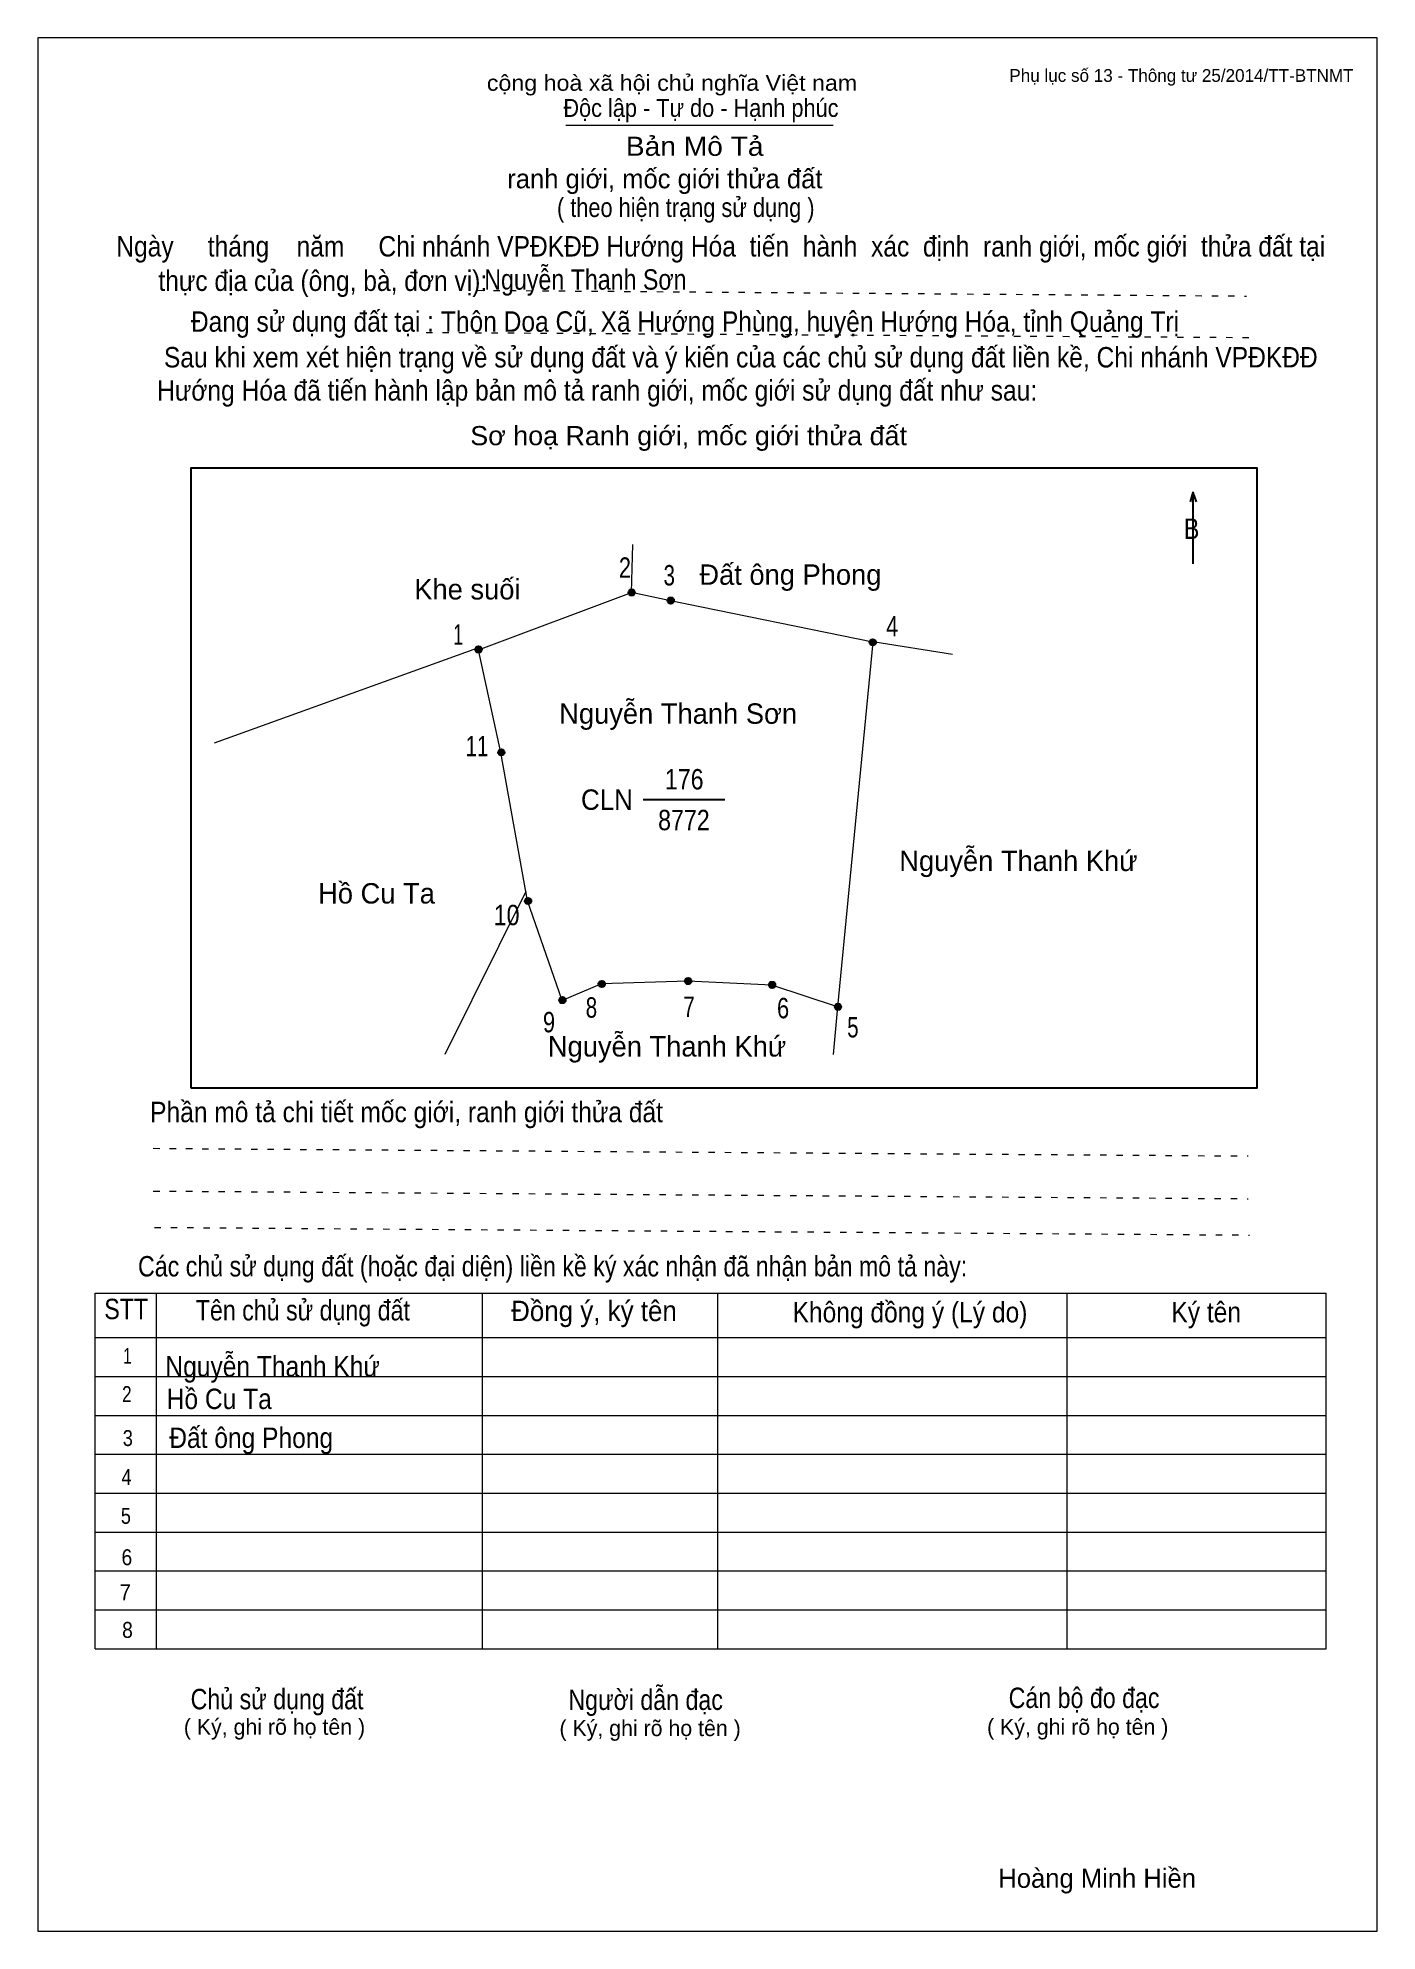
# Model space of a CAD drawing. Header units: centimetres. Extents: x 0 to 21, y 0 to 29.7.
import ezdxf
from ezdxf.enums import TextEntityAlignment as Align

# ---------------------------------------------------------------- set-up
doc = ezdxf.new("R2010")
doc.units = ezdxf.units.CM
doc.header["$LTSCALE"] = 0.13
doc.linetypes.add('DOTTED', pattern=[1.5, 0.3, -1.2])
for name, color, linetype, lineweight in [('1', 7, 'Continuous', 13), ('32', 7, 'Continuous', 25), ('33', 7, 'Continuous', 25), ('6', 7, 'Continuous', 13), ('62', 7, 'Continuous', 13)]:
    doc.layers.add(name, color=color, linetype=linetype, lineweight=lineweight)
doc.layers.add('34', color=7, linetype='Continuous')
doc.layers.add('63', color=7, linetype='Continuous')

msp = doc.modelspace()

# ---------------------------------------------------------------- hatches: boundary and pattern name
at = {"layer": '32'}
for points in [[(9.3618, 21.0003, 1), (9.2618, 21.0003, 1)], [(9.9735, 20.8735, 1), (9.8735, 20.8735, 1)], [(13.1413, 20.2182, 1), (13.0413, 20.2182, 1)], [(6.9593, 20.1058, 1), (6.8593, 20.1058, 1)], [(7.3181, 18.4914, 1), (7.2181, 18.4914, 1)], [(7.7366, 16.1595, 1), (7.6366, 16.1595, 1)], [(8.8924, 14.8585, 1), (8.7924, 14.8585, 1)], [(10.2479, 14.9039, 1), (10.1479, 14.9039, 1)], [(11.5633, 14.8441, 1), (11.4633, 14.8441, 1)], [(8.2748, 14.6049, 1), (8.1748, 14.6049, 1)], [(12.5954, 14.5003, 1), (12.4954, 14.5003, 1)]]:
    msp.add_hatch(color=256, dxfattribs=at).paths.add_polyline_path(points)

# ---------------------------------------------------------------- linework, layer by layer
at = {"layer": '1'}
msp.add_lwpolyline([(21, 0), (21, 29.7), (0, 29.7), (0, 0)], close=True, dxfattribs=at)
at = {"layer": '32'}
for centre in [(9.3118, 21.0003), (9.9235, 20.8735), (13.0913, 20.2182), (6.9093, 20.1058), (7.2681, 18.4914), (7.6866, 16.1595), (8.8424, 14.8585), (10.1979, 14.9039), (11.5133, 14.8441), (8.2248, 14.6049), (12.5454, 14.5003)]:
    msp.add_circle(centre, 0.05, dxfattribs=at)
at = {"layer": '33'}
msp.add_line((9.49, 17.75), (10.77, 17.75), dxfattribs=at)
at = {"layer": '6'}
for p, q in [((9.92, 20.87), (9.31, 21)), ((13.09, 20.22), (9.92, 20.87)), ((13.09, 20.23), (14.34, 20.03)), ((2.77, 18.64), (6.9, 20.13)), ((6.91, 20.1), (6.9, 20.13)), ((7.65, 16.31), (6.38, 13.75))]:
    msp.add_line(p, q, dxfattribs=at)
for points in [[(6.91, 20.1), (9.31, 21), (9.33, 21.75)], [(13.09, 20.23), (13.09, 20.22), (12.54, 14.5), (12.47, 13.75)], [(12.54, 14.5), (11.51, 14.84), (10.19, 14.9), (8.84, 14.86), (8.22, 14.6), (7.68, 16.16), (7.26, 18.49), (6.91, 20.1)]]:
    msp.add_lwpolyline(points, dxfattribs=at)
at = {"layer": '62'}
for p, q in [((8.28, 28.33), (12.47, 28.33)), ((0.9, 10.01), (20.2, 10.01)), ((0.9, 4.43), (0.9, 10.01)), ((1.86, 4.43), (1.86, 10.01)), ((6.97, 4.43), (6.97, 9.99)), ((10.66, 4.43), (10.66, 9.99)), ((16.14, 4.43), (16.14, 10.01)), ((20.2, 4.43), (20.2, 10.01)), ((0.9, 9.31), (20.2, 9.31)), ((0.9, 8.7), (20.2, 8.7)), ((0.9, 8.09), (20.2, 8.09)), ((0.9, 7.48), (20.2, 7.48)), ((0.9, 6.87), (20.2, 6.87)), ((0.9, 6.26), (20.2, 6.26)), ((0.9, 5.65), (20.2, 5.65)), ((0.9, 5.04), (20.2, 5.04)), ((0.9, 4.43), (20.2, 4.43))]:
    msp.add_line(p, q, dxfattribs=at)
at = {"layer": '62', "linetype": 'DOTTED'}
for p, q in [((6.89, 25.74), (18.95, 25.65)), ((6.09, 25.08), (19.04, 25)), ((1.81, 12.28), (18.98, 12.16)), ((1.81, 11.61), (18.98, 11.49)), ((1.83, 11.04), (19, 10.92))]:
    msp.add_line(p, q, dxfattribs=at)
at = {"layer": '62', "lineweight": 25}
for p, q in [((18.11, 22.58), (18.11, 21.45)), ((18.11, 22.57), (18.07, 22.42)), ((18.11, 22.57), (18.16, 22.42))]:
    msp.add_line(p, q, dxfattribs=at)
msp.add_lwpolyline([(2.4, 13.23), (19.12, 13.23), (19.12, 22.95), (2.4, 22.95)], close=True, dxfattribs=at)

# ---------------------------------------------------------------- texts
at = {"layer": '32'}
for s, width, p in [('2', 0.8, (9.205, 21.23)), ('3', 0.75, (9.9, 21.11)), ('1', 0.65, (6.59, 20.18)), ('4', 0.8, (13.395, 20.31)), ('11', 0.75, (6.885, 18.43)), ('10', 0.85, (7.35, 15.78)), ('8', 0.75, (8.68, 14.33)), ('7', 0.75, (10.21, 14.34)), ('6', 0.8, (11.685, 14.32)), ('9', 0.8, (8.015, 14.1)), ('5', 0.75, (12.78, 14.02))]:
    msp.add_text(s, height=0.32, dxfattribs=dict(at, width=width)).set_placement(p, align=Align.CENTER)
at = {"layer": '33'}
for s, p in [('Đất ông Phong', (11.8, 21.12)), ('Khe suối', (6.735, 20.89)), ('Nguyễn Thanh Sơn', (10.04, 18.94)), ('Nguyễn Thanh Khứ', (15.375, 16.63)), ('Hồ Cu Ta', (5.31, 16.12)), ('Nguyễn Thanh Khứ', (9.865, 13.72))]:
    msp.add_text(s, height=0.32, dxfattribs=at).set_placement(p, align=Align.CENTER)
at = {"layer": '33', "width": 0.85}
for s, p in [('176', (10.135, 17.91)), ('8772', (10.13, 17.27))]:
    msp.add_text(s, height=0.32, dxfattribs=at).set_placement(p, align=Align.CENTER)
at = {"layer": '33', "width": 0.95}
msp.add_text('CLN', height=0.32, dxfattribs=at).set_placement((9.33, 17.59), align=Align.RIGHT)
at = {"layer": '34'}
for s, width, p in [('Nguyễn Thanh Sơn', 0.85, (7, 25.75)), ('Nguyễn Thanh Khứ', 0.9, (2, 8.7)), ('Hồ Cu Ta', 0.9, (2.02, 8.19)), ('Đất ông Phong', 0.9, (2.06, 7.58))]:
    msp.add_text(s, height=0.32, dxfattribs=dict(at, width=width)).set_placement(p)
at = {"layer": '62'}
for s, height, width, p in [('cộng hoà xã hội chủ nghĩa Việt nam', 0.2474, 1.1, (7.04, 28.87)), ('Độc lập - Tự do - Hạnh phúc', 0.2828, 0.9, (8.24, 28.46)), ('Bản Mô Tả', 0.3, 1.1, (9.22, 27.85)), ('( theo hiện trạng sử dụng )', 0.3, 0.85, (8.14, 26.89)), ('Ngày     tháng    năm     Chi nhánh VPĐKĐĐ Hướng Hóa  tiến  hành  xác  định  ranh giới, mốc giới  thửa đất tại ', 0.32, 0.9, (1.23, 26.27)), ('thực địa của (ông, bà, đơn vị): ', 0.32, 0.9, (1.89, 25.73)), ('Đang sử dụng đất tại : Thôn Doa Cũ, Xã Hướng Phùng, huyện Hướng Hóa, tỉnh Quảng Trị', 0.32, 0.9, (2.4, 25.09)), (' Sau khi xem xét hiện trạng về sử dụng đất và ý kiến của các chủ sử dụng đất liền kề, Chi nhánh VPĐKĐĐ ', 0.32, 0.9, (1.87, 24.53)), ('Hướng Hóa đã tiến hành lập bản mô tả ranh giới, mốc giới sử dụng đất như sau:', 0.32, 0.9, (1.87, 24.01)), ('Sơ hoạ Ranh giới, mốc giới thửa đất', 0.3, 1.05, (6.78, 23.31)), ('B', 0.32, 0.85, (17.97, 21.84)), ('Phần mô tả chi tiết mốc giới, ranh giới thửa đất ', 0.32, 0.9, (1.76, 12.69)), ('Các chủ sử dụng đất (hoặc đại diện) liền kề ký xác nhận đã nhận bản mô tả này:', 0.32, 0.85, (1.57, 10.27))]:
    msp.add_text(s, height=height, dxfattribs=dict(at, width=width)).set_placement(p)
msp.add_text('ranh giới, mốc giới thửa đất', height=0.3, dxfattribs=at).set_placement((7.36, 27.34))
for s, height, width, p in [('STT', 0.32, 0.85, (1.385, 9.6)), ('Tên chủ sử dụng đất', 0.32, 0.85, (4.155, 9.58)), ('Đồng ý, ký tên', 0.32, 0.95, (8.72, 9.57)), ('Không đồng ý (Lý do)', 0.32, 0.9, (13.675, 9.55)), ('Ký tên', 0.32, 0.9, (18.32, 9.55)), ('1', 0.25, 0.7, (1.405, 8.9)), ('2', 0.25, 0.8, (1.395, 8.3)), ('3', 0.25, 0.85, (1.41, 7.61)), ('4', 0.25, 0.85, (1.39, 7)), ('5', 0.25, 0.85, (1.38, 6.39)), ('6', 0.25, 0.9, (1.395, 5.74)), ('7', 0.25, 0.95, (1.37, 5.19)), ('8', 0.25, 0.9, (1.405, 4.6)), ('Người dẫn đạc', 0.32, 0.85, (9.53, 3.47)), ('Chủ sử dụng đất', 0.32, 0.85, (3.75, 3.48)), ('Cán bộ đo đạc', 0.32, 0.85, (16.405, 3.5))]:
    msp.add_text(s, height=height, dxfattribs=dict(at, width=width)).set_placement(p, align=Align.CENTER)
for p in [(3.71, 3.08), (9.6, 3.06), (16.305, 3.08)]:
    msp.add_text('( Ký, ghi rõ họ tên )', height=0.25, dxfattribs=at).set_placement(p, align=Align.CENTER)
at = {"layer": '63'}
msp.add_text('Phụ lục số 13 - Thông tư 25/2014/TT-BTNMT', height=0.2, dxfattribs=at).set_placement((20.63, 29.01), align=Align.RIGHT)
msp.add_text('Hoàng Minh Hiền', height=0.3, dxfattribs=at).set_placement((16.61, 0.68), align=Align.CENTER)

doc.saveas('drawing.dxf')
